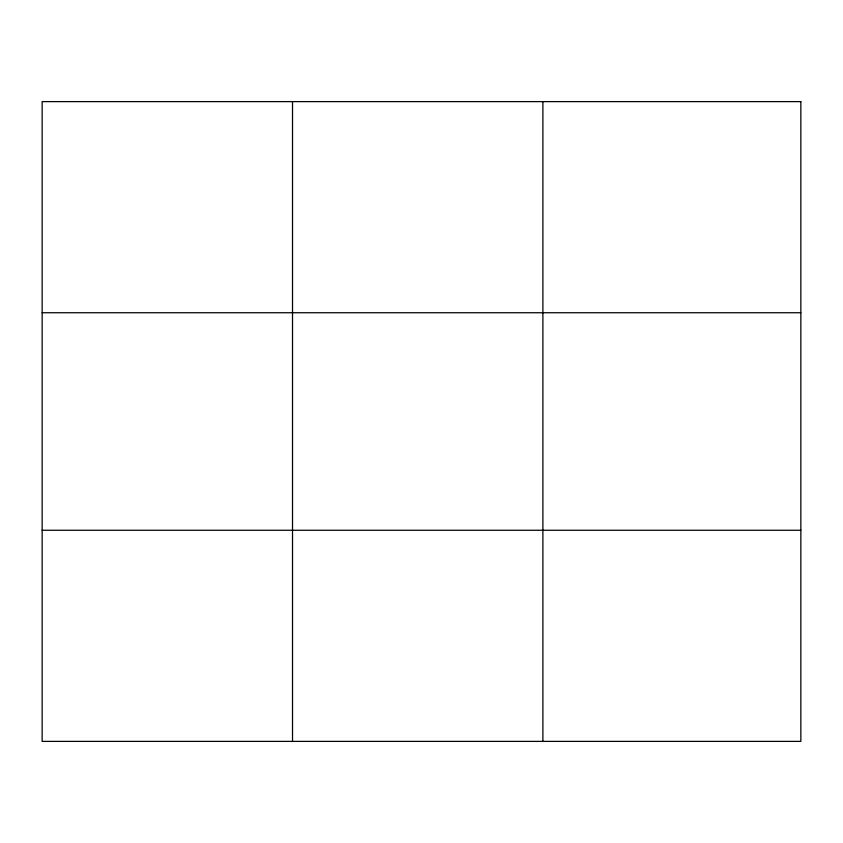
<?xml version="1.0" encoding="UTF-8"?>
<svg xmlns="http://www.w3.org/2000/svg" width="843" height="843" viewBox="0 0 843 843"><rect width="100%" height="100%" fill="white"/><g stroke="black" fill="none" stroke-linecap="round" stroke-linejoin="round"><path stroke-width="1.26" d="M292.521 741.387L292.521 101.613M542.892 741.387L542.892 101.613M42.15 312.742L800.85 312.742M42.15 530.258L800.85 530.258M800.85 101.613L800.85 741.387L42.15 741.387L42.15 101.613L800.85 101.613"/></g></svg>
